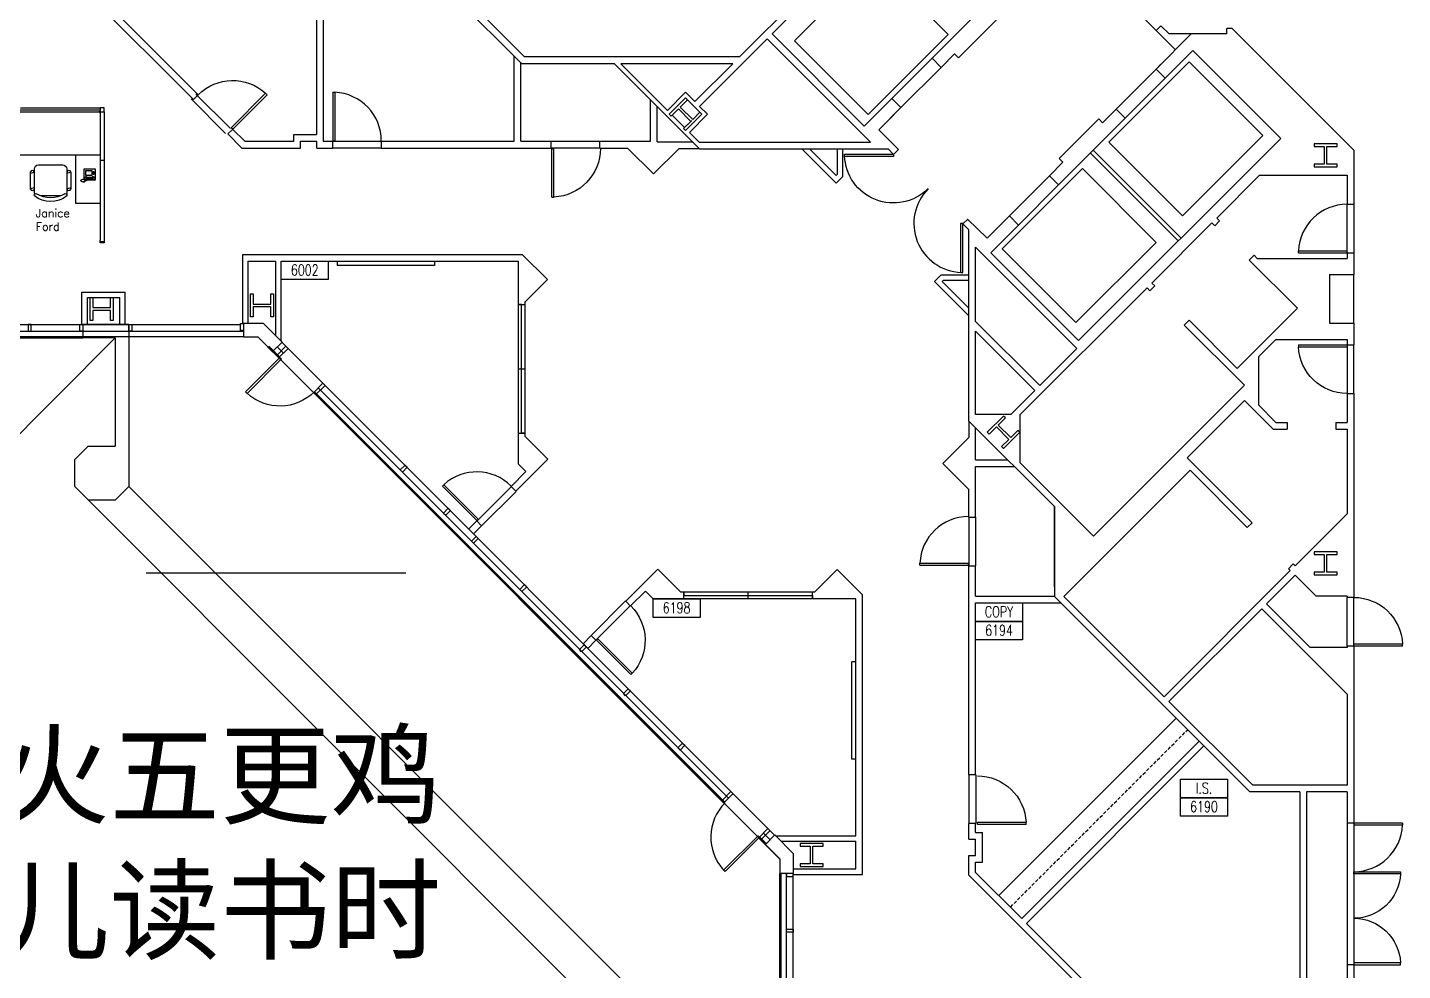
# Model space of a CAD drawing. Header units: millimetres. Extents: x 489553472 to 489553809, y 110504095 to 110504426.
# Drawn here: x 489553631.5 to 489553733.3, y 110504261.9 to 110504331.7 of the extents above; entities that cross this region are included whole.
import ezdxf
from ezdxf.enums import TextEntityAlignment as Align

# ---------------------------------------------------------------- set-up
doc = ezdxf.new("R2010")
doc.units = ezdxf.units.MM
doc.linetypes.add('HIDDEN', pattern=[0.375, 0.25, -0.125])
for name, color, linetype in [('C-L-NUBER', 30, 'Continuous'), ('CHAIRS', 4, 'Continuous'), ('E-B-CORE', 30, 'Continuous'), ('E-B-ELEV', 112, 'Continuous'), ('E-B-FURR', 6, 'Continuous'), ('E-B-GLAZ', 72, 'Continuous'), ('E-B-MULL', 8, 'Continuous'), ('E-B-SHEL', 2, 'Continuous'), ('E-C-HEAD', 5, 'Continuous'), ('E-F-CASE', 4, 'Continuous'), ('E-F-DOOR', 3, 'Continuous'), ('E-S-COLM', 8, 'Continuous'), ('EMPLOYEE', 1, 'Continuous'), ('FURNITURE', 3, 'Continuous'), ('IDOORE', 2, 'Continuous'), ('IWALLE', 3, 'Continuous'), ('PANELS_201', 6, 'Continuous'), ('PHONES', 4, 'Continuous'), ('RMNUM', 40, 'Continuous'), ('TXT', 7, 'Continuous')]:
    doc.layers.add(name, color=color, linetype=linetype)
doc.styles.add('ARCHITXT', font='simplex.shx')
doc.styles.add('ROMANS', font='romans', dxfattribs={"width": 0.75, "height": 8})
doc.styles.get("Standard").update_dxf_attribs({"font": 'arial.ttf'})

# ---------------------------------------------------------------- blocks, each defined once
blk = doc.blocks.new('DOOR')
for p, q in [((23.430248, -26.001126), (23.430248, -62.225809)), ((25.177282, -26.001126), (23.430248, -26.001126)), ((25.177282, -62.225809), (25.177282, -26.001126)), ((23.902282, -62.225809), (25.177282, -62.225809))]:
    blk.add_line(p, q)
blk.add_arc((25.177282, -26.001126), 36.224684, 135, 267.984193)
blk = doc.blocks.new('DR-36')
for p, q in [((0, 36), (0, 0)), ((0, 36), (1.5, 36)), ((1.5, 36), (1.5, 0)), ((0, 0), (1.5, 0))]:
    blk.add_line(p, q)
blk.add_arc((0, 0), 36, 0, 87.6141)
blk = doc.blocks.new('DR-69P')
for points in [[(1.5, 0), (0, 0), (0, 34.5), (1.5, 34.5)], [(67.5, 0), (69, 0), (69, 34.5), (67.5, 34.5)]]:
    blk.add_lwpolyline(points, close=True)
for centre, start, end in [((0, 0), 0, 87.5104), ((69, 0), 92.4896, 180)]:
    blk.add_arc(centre, 34.5, start, end)
blk = doc.blocks.new('RMNUM')
at = {"layer": 'RMNUM'}
blk.add_lwpolyline([(-16.33354, 6.674702), (18.388073, 6.674702), (18.388073, -6.982766), (-16.33354, -6.982766), (-16.33354, 6.674702)], dxfattribs=at)
at = {"layer": 'RMNUM', "style": 'ROMANS', "width": 0.75}
blk.add_attdef('NUMBER', text='', height=8, dxfattribs=at).set_placement((1.027267, 0.114097), align=Align.MIDDLE_CENTER)
blk = doc.blocks.new('CHAIR7')
for p, q in [((20, 12), (3, 12)), ((5.1, 15), (17.9, 15)), ((0, 9), (0, -9)), ((23, -7.4), (23, 7.4)), ((3, -12), (20, -12)), ((5.1, -15), (17.9, -15))]:
    blk.add_line(p, q)
for centre, radius, start, end in [((3, 9), 3, 90, 180), ((5.6, 13.5), 1.56, 73.7398, 286.2602), ((17.4, 13.5), 1.56, 253.7398, 106.2602), ((20, 9), 3, 62.4156, 90), ((22.3, 11.1), 1.1, 53.3099, 212.0274), ((4.8, 0), 19.6, 327.5758, 32.4242), ((7, 0), 20, 323.1301, 36.8699), ((3, -9), 3, 180, 270), ((5.6, -13.5), 1.56, 73.7398, 286.2602), ((17.4, -13.5), 1.56, 253.7398, 106.2602), ((20, -9), 3, 270, 297.5844), ((22.3, -11.1), 1.1, 147.9726, 306.6901)]:
    blk.add_arc(centre, radius, start, end)
blk = doc.blocks.new('DESK2')
for p, q in [((33, 0), (-33, 0)), ((-33, 0), (-33, -68)), ((33, -32), (33, 0)), ((-33, -32), (33, -32)), ((-15, -68), (-15, -32)), ((-33, -68), (-15, -68))]:
    blk.add_line(p, q)
blk = doc.blocks.new('RECTANG')
for p, q in [((1, 1), (0, 1)), ((0, 1), (0, 0)), ((0, 0), (1, 0)), ((1, 0), (1, 1))]:
    blk.add_line(p, q)
blk = doc.blocks.new('FNPHONE')
for p, q in [((-9.1, 0.2), (-9.7, 0)), ((-8.9, 0.6), (-9.5, 0.4)), ((-8.7, 1), (-9.3, 0.8)), ((-8.5, 1.4), (-9.1, 1.2)), ((-8.3, 1.8), (-8.9, 1.6)), ((-7.1, 0.6), (-7.5, -0.6)), ((-7.3, 6.5), (-7.3, 1.5)), ((-6.3, 6.5), (-6.3, 1.5)), ((-3.9, 4.8), (-3.9, 4.8)), ((-3.9, 3.9), (-3.9, 3.9)), ((-3.9, 3), (-3.9, 3)), ((-3.9, 2), (-3.9, 2)), ((-2.9, 4.8), (-2.9, 4.8)), ((-2.9, 3.9), (-2.9, 3.9)), ((-2.9, 3), (-2.9, 3)), ((-2.9, 2), (-2.9, 2)), ((-2, 4.8), (-2, 4.8)), ((-2, 3.9), (-2, 3.9)), ((-2, 3), (-2, 3)), ((-2, 2), (-2, 2)), ((-9.3, -0.2), (-9.9, -0.4)), ((-9.3, -0.6), (-9.9, -0.8)), ((-9.3, -1), (-9.9, -1.2)), ((-9.3, -1.4), (-9.9, -1.6)), ((-9.1, -1.8), (-9.7, -2)), ((-8.9, -2.2), (-9.5, -2.4)), ((-8.4, -2.5), (-9, -2.7)), ((-7.9, -2), (-8.5, -2.2)), ((-7.7, -1.6), (-8.3, -1.8)), ((-7.5, -1.2), (-8.1, -1.4)), ((-7.3, -0.8), (-7.9, -1))]:
    blk.add_line(p, q)
for centre, start, end in [((-6.8, 6.5), 298.4915, 241.5085), ((-6.8, 1.5), 118.4915, 61.5085)]:
    blk.add_arc(centre, 1.05, start, end)
for p, xscale, yscale, zscale in [((-8.2, 0), 8.20528234483245, 8.104073169521023, 8.20528234483245), ((-4.8, 1.3), 3.75, 4.375, 3.75), ((-4, 6.7), 2.03125, 0.46875, 2.03125)]:
    blk.add_blockref('RECTANG', p, dxfattribs=dict(xscale=xscale, yscale=yscale, zscale=zscale))

msp = doc.modelspace()

# ---------------------------------------------------------------- linework, layer by layer
at = {"layer": 'C-L-NUBER'}
for p, q in [((489553587.8485221, 110504258.5123077), (489553637.9561564, 110504308.7370992)), ((489553640.2387008, 110504291.3467521), (489553659.4703776, 110504291.3467521))]:
    msp.add_line(p, q, dxfattribs=at)
at = {"layer": 'E-B-CORE'}
for p, q in [((489553668.0600669, 110504329.0370992), (489553652.8561563, 110504344.2410097)), ((489553668.2671736, 110504329.5370992), (489553653.3561563, 110504344.4481165)), ((489553686.5847367, 110504331.24193), (489553696.5335937, 110504341.1907871)), ((489553684.1727991, 110504329.5370992), (489553693.0666749, 110504338.4309751)), ((489553698.426049, 110504329.4360814), (489553703.3571742, 110504334.3672066)), ((489553700.3794315, 110504329.4802756), (489553703.31298, 110504332.4138241)), ((489553715.0235799, 110504331.4913934), (489553715.3771333, 110504331.8449468)), ((489553715.9852958, 110504331.2370992), (489553715.3771333, 110504331.8449468)), ((489553681.2245594, 110504325.8817528), (489553686.2311833, 110504330.8883766)), ((489553686.2311833, 110504330.8883766), (489553693.8824607, 110504323.2370992)), ((489553686.5847367, 110504331.24193), (489553693.4083171, 110504324.4183496)), ((489553715.0233436, 110504328.6407342), (489553717.6197085, 110504331.2370992)), ((489553716.4489487, 110504330.0663395), (489553715.0235799, 110504331.4913934)), ((489553720.2499852, 110504331.2370992), (489553715.9852958, 110504331.2370992)), ((489553720.2499852, 110504331.2370992), (489553720.2499852, 110504331.6370992)), ((489553720.6499852, 110504331.6370992), (489553720.2499852, 110504331.6370992)), ((489553729.6561564, 110504322.630928), (489553720.6499852, 110504331.6370992)), ((489553699.0978004, 110504328.76433), (489553700.0965887, 110504329.7631183)), ((489553700.0965887, 110504329.7631183), (489553700.3794315, 110504329.4802756)), ((489553715.6950949, 110504327.9689828), (489553717.7436092, 110504330.017497)), ((489553724.2489916, 110504323.5121146), (489553717.7436092, 110504330.017497)), ((489553674.9260294, 110504329.0370992), (489553668.0600669, 110504329.0370992)), ((489553684.1727991, 110504329.5370992), (489553668.2671736, 110504329.5370992)), ((489553674.9260294, 110504329.0370992), (489553681.2178559, 110504322.7370992)), ((489553683.6727991, 110504329.0370992), (489553675.3872887, 110504329.0370992)), ((489553675.3872887, 110504329.0370992), (489553678.8379109, 110504325.5819943)), ((489553680.870547, 110504326.2348471), (489553683.6727991, 110504329.0370992)), ((489553698.426049, 110504329.4360814), (489553699.0978004, 110504328.76433)), ((489553715.0233436, 110504328.6407342), (489553715.376897, 110504328.9942876)), ((489553715.6950949, 110504327.9689828), (489553715.0233436, 110504328.6407342)), ((489553680.1802319, 110504326.9260591), (489553678.8379109, 110504325.5819943)), ((489553680.180186, 110504326.926105), (489553680.8714642, 110504326.2339288)), ((489553680.180186, 110504326.5015653), (489553681.3821757, 110504325.299392)), ((489553680.2508967, 110504326.572276), (489553680.2508967, 110504326.572276)), ((489553681.2245594, 110504325.8817528), (489553681.8064396, 110504325.2991166)), ((489553693.4083171, 110504324.4183496), (489553695.4562005, 110504326.4662329)), ((489553693.4083171, 110504324.4183496), (489553695.4562005, 110504326.4662329)), ((489553694.4839287, 110504324.1504582), (489553696.1279519, 110504325.7944815)), ((489553695.1291636, 110504324.7956932), (489553696.1279519, 110504325.7944815)), ((489553695.4562005, 110504326.4662329), (489553696.1279519, 110504325.7944815)), ((489553695.4562005, 110504326.4662329), (489553696.1279519, 110504325.7944815)), ((489553711.0547068, 110504324.6720974), (489553712.053495, 110504325.6708857)), ((489553712.7252465, 110504324.9991343), (489553712.053495, 110504325.6708857)), ((489553679.1904943, 110504325.2290309), (489553679.8809081, 110504324.5381015)), ((489553681.8063937, 110504325.2991626), (489553680.4618709, 110504323.956384)), ((489553707.7941213, 110504320.0680091), (489553712.7252465, 110504324.9991343)), ((489553707.8383155, 110504322.0213916), (489553710.771864, 110504324.9549401)), ((489553711.0547068, 110504324.6720974), (489553710.771864, 110504324.9549401)), ((489553679.8809081, 110504324.5381015), (489553680.109327, 110504324.3093859)), ((489553680.4618709, 110504323.956384), (489553681.1802225, 110504323.2370992)), ((489553694.4839287, 110504324.1504582), (489553695.9399334, 110504322.6830759)), ((489553681.1802225, 110504323.2370992), (489553693.8824607, 110504323.2370992)), ((489553681.2178559, 110504322.7370992), (489553695.184111, 110504322.7370992)), ((489553691.3381137, 110504320.1915148), (489553688.7925293, 110504322.7370992)), ((489553691.3381137, 110504320.1915148), (489553688.7925293, 110504322.7370992)), ((489553691.3381137, 110504320.7572002), (489553689.3582147, 110504322.7370992)), ((489553691.4330885, 110504320.852175), (489553691.4330885, 110504322.7370992)), ((489553691.8330885, 110504320.6864895), (489553691.8330885, 110504322.7370992)), ((489553695.184111, 110504322.7370992), (489553695.58638, 110504322.3295225)), ((489553695.58638, 110504322.3295225), (489553695.9399334, 110504322.6830759)), ((489553709.2817718, 110504308.5448948), (489553724.2489916, 110504323.5121146)), ((489553729.6561564, 110504322.630928), (489553729.6561564, 110504318.6318214)), ((489553707.1223699, 110504320.7397605), (489553708.1211582, 110504321.7385488)), ((489553708.1211582, 110504321.7385488), (489553707.8383155, 110504322.0213916)), ((489553691.4330885, 110504320.852175), (489553691.3381137, 110504320.7572002)), ((489553691.8330885, 110504320.6864895), (489553691.3381137, 110504320.1915148)), ((489553707.7941213, 110504320.0680091), (489553707.1223699, 110504320.7397605)), ((489553719.5053988, 110504317.6132969), (489553722.6695077, 110504320.7774058)), ((489553722.6695077, 110504320.7774058), (489553729.1561564, 110504320.7774058)), ((489553729.1561564, 110504320.7774058), (489553729.1561564, 110504318.6318214)), ((489553729.1561564, 110504318.6318214), (489553729.6561564, 110504318.6318214)), ((489553700.7163589, 110504317.1772784), (489553701.0699123, 110504317.5308318)), ((489553702.5084981, 110504316.1258888), (489553701.0628318, 110504317.540071)), ((489553702.5084981, 110504316.1258888), (489553704.1525214, 110504317.769912)), ((489553703.1537331, 110504316.7711237), (489553704.1525214, 110504317.769912)), ((489553704.8242728, 110504317.0981606), (489553704.1525214, 110504317.769912)), ((489553704.8242728, 110504317.0981606), (489553704.1525214, 110504317.769912)), ((489553719.7175308, 110504317.4011648), (489553719.5053988, 110504317.6132969)), ((489553701.1561564, 110504316.7493295), (489553700.7131919, 110504317.182647)), ((489553701.1561564, 110504310.9391575), (489553701.1561564, 110504316.7493295)), ((489553702.7763895, 110504315.0502772), (489553704.8242728, 110504317.0981606)), ((489553702.7763895, 110504315.0502772), (489553704.8242728, 110504317.0981606)), ((489553714.6970727, 110504312.8049708), (489553719.1518454, 110504317.2597435)), ((489553719.3639774, 110504317.0476114), (489553719.1518454, 110504317.2597435)), ((489553719.3639774, 110504317.0476114), (489553719.7175308, 110504317.4011648)), ((489553701.6561564, 110504309.9479709), (489553701.6561564, 110504315.4628388)), ((489553709.1532876, 110504307.9662729), (489553701.6561564, 110504315.4628388)), ((489553709.2817718, 110504308.5448948), (489553702.7763895, 110504315.0502772)), ((489553721.9095619, 110504314.502027), (489553722.2631153, 110504314.8555804)), ((489553725.478548, 110504310.9330407), (489553721.9095619, 110504314.502027)), ((489553722.4868743, 110504314.6318214), (489553722.2631153, 110504314.8555804)), ((489553722.4868743, 110504314.6318214), (489553729.1561564, 110504314.6318214)), ((489553729.1561564, 110504315.0318214), (489553729.6561564, 110504315.0318214)), ((489553729.1561564, 110504315.0318214), (489553729.1561564, 110504314.6318214)), ((489553729.6561564, 110504315.0318214), (489553729.6561564, 110504313.4318214)), ((489553727.8561563, 110504313.4318214), (489553727.8561563, 110504309.8318214)), ((489553727.8561563, 110504313.4318214), (489553729.6561564, 110504313.4318214)), ((489553699.1055467, 110504313.4140313), (489553698.610572, 110504312.9190565)), ((489553701.1561564, 110504310.3734721), (489553698.610572, 110504312.9190565)), ((489553701.1561564, 110504310.3734721), (489553698.610572, 110504312.9190565)), ((489553699.1055467, 110504313.4140313), (489553701.1561564, 110504313.4140313)), ((489553699.2712322, 110504313.0140313), (489553699.1762574, 110504312.9190565)), ((489553701.1561564, 110504310.9391575), (489553699.1762574, 110504312.9190565)), ((489553699.2712322, 110504313.0140313), (489553701.1561564, 110504313.0140313)), ((489553701.1561564, 110504302.5870992), (489553701.1561564, 110504312.5093962)), ((489553704.9632632, 110504303.0711612), (489553714.3435193, 110504312.4514174)), ((489553714.5556513, 110504312.2392853), (489553714.3435193, 110504312.4514174)), ((489553714.5556513, 110504312.2392853), (489553714.9092047, 110504312.5928387)), ((489553714.9092047, 110504312.5928387), (489553714.6970727, 110504312.8049708)), ((489553701.1561564, 110504309.6823782), (489553701.1561564, 110504310.3734721)), ((489553725.478548, 110504310.9330407), (489553721.0237753, 110504306.478268)), ((489553706.395571, 110504305.2085563), (489553701.6561564, 110504309.9479709)), ((489553717.1012357, 110504309.6937009), (489553717.454789, 110504310.0472543)), ((489553721.5560085, 110504305.2389282), (489553717.1012357, 110504309.6937009)), ((489553721.0237753, 110504306.478268), (489553717.454789, 110504310.0472543)), ((489553727.8561563, 110504309.8318214), (489553729.6561564, 110504309.8318214)), ((489553729.6561564, 110504309.8318214), (489553729.6561564, 110504308.2318214)), ((489553701.1561564, 110504302.5870992), (489553701.1561564, 110504308.9752714)), ((489553706.0420177, 110504304.8550029), (489553701.6561564, 110504309.2408642)), ((489553701.6561564, 110504303.0711612), (489553701.6561564, 110504309.2408642)), ((489553723.8844356, 110504308.6318214), (489553722.6116434, 110504307.3590292)), ((489553723.8844356, 110504308.6318214), (489553729.1561564, 110504308.6318214)), ((489553729.1561564, 110504308.6318214), (489553729.1561564, 110504308.2318214)), ((489553706.395571, 110504305.2085563), (489553709.1532876, 110504307.9662729)), ((489553722.6116434, 110504303.7590292), (489553722.6116434, 110504307.3590292)), ((489553729.1561564, 110504308.2318214), (489553729.6561564, 110504308.2318214)), ((489553704.258176, 110504303.0711612), (489553706.0420177, 110504304.8550029)), ((489553710.3837213, 110504294.0666411), (489553721.5560085, 110504305.2389282)), ((489553729.1561564, 110504304.6318214), (489553729.6561564, 110504304.6318214)), ((489553729.1561564, 110504304.6318214), (489553729.1561564, 110504302.486237)), ((489553729.6561564, 110504304.6318214), (489553729.6561564, 110504289.5370992)), ((489553717.3133678, 110504299.8649167), (489553721.5560085, 110504304.1075573)), ((489553723.6773288, 110504301.986237), (489553721.5560085, 110504304.1075573)), ((489553723.8844356, 110504302.486237), (489553722.6116434, 110504303.7590292)), ((489553707.4845835, 110504296.2586721), (489553701.1561564, 110504302.5870992)), ((489553704.258176, 110504303.0711612), (489553701.6561564, 110504303.0711612)), ((489553704.9632632, 110504299.4870992), (489553704.9632632, 110504303.0711612)), ((489553723.8844356, 110504302.486237), (489553724.720296, 110504302.486237)), ((489553724.720296, 110504302.486237), (489553724.720296, 110504301.986237)), ((489553728.320296, 110504302.486237), (489553728.320296, 110504301.986237)), ((489553728.320296, 110504302.486237), (489553729.1561564, 110504302.486237)), ((489553723.6773288, 110504301.986237), (489553724.720296, 110504301.986237)), ((489553728.320296, 110504301.986237), (489553729.1561564, 110504301.986237)), ((489553729.1561564, 110504301.986237), (489553729.1561564, 110504295.727092)), ((489553710.3837213, 110504294.0666411), (489553704.9632632, 110504299.4870992)), ((489553722.1216938, 110504295.0565905), (489553717.3133678, 110504299.8649167)), ((489553708.1916903, 110504289.6118683), (489553717.5254998, 110504298.9456778)), ((489553721.7681405, 110504294.7030372), (489553717.5254998, 110504298.9456778)), ((489553707.4845835, 110504290.3189751), (489553707.4845835, 110504296.2586721)), ((489553707.4845835, 110504296.2586721), (489553707.4845835, 110504289.6118683)), ((489553725.3036743, 110504291.87461), (489553729.1561564, 110504295.727092)), ((489553721.7681405, 110504294.7030372), (489553722.1216938, 110504295.0565905)), ((489553715.6163115, 110504282.1872471), (489553724.950121, 110504291.5210566)), ((489553723.193393, 110504289.0572219), (489553725.3147134, 110504291.1785422)), ((489553724.8086997, 110504291.662478), (489553725.1622531, 110504292.0160314)), ((489553724.950121, 110504291.5210566), (489553724.8086997, 110504291.662478)), ((489553725.3036743, 110504291.87461), (489553725.1622531, 110504292.0160314)), ((489553725.3147134, 110504291.1785422), (489553726.8561563, 110504289.6370992)), ((489553721.9593527, 110504275.1370992), (489553707.4845835, 110504289.6118683)), ((489553715.6163115, 110504282.1872471), (489553708.1916903, 110504289.6118683)), ((489553723.193393, 110504289.0572219), (489553726.4135157, 110504285.8370992)), ((489553729.1561564, 110504289.6370992), (489553726.8561563, 110504289.6370992)), ((489553729.1561564, 110504289.6370992), (489553729.1561564, 110504289.5370992)), ((489553729.6561564, 110504289.5370992), (489553729.1561564, 110504289.5370992)), ((489553715.9698648, 110504281.8336937), (489553722.8398396, 110504288.7036685)), ((489553722.8398396, 110504288.7036685), (489553729.1561564, 110504282.3873517)), ((489553729.1561564, 110504285.9370992), (489553729.1561564, 110504285.8370992)), ((489553729.6561564, 110504285.9370992), (489553729.1561564, 110504285.9370992)), ((489553729.6561564, 110504285.9370992), (489553729.6561564, 110504272.8370992)), ((489553729.1561564, 110504285.8370992), (489553726.4135157, 110504285.8370992)), ((489553729.1561564, 110504282.3873517), (489553729.1561564, 110504275.6370992)), ((489553722.1664594, 110504275.6370992), (489553715.9698648, 110504281.8336937)), ((489553725.6561564, 110504275.1370992), (489553721.9593527, 110504275.1370992)), ((489553729.1561564, 110504275.6370992), (489553722.1664594, 110504275.6370992)), ((489553725.6561564, 110504275.1370992), (489553725.6561564, 110504259.5370992)), ((489553726.1561564, 110504275.1370992), (489553726.1561564, 110504260.0370992)), ((489553729.1561564, 110504275.1370992), (489553726.1561564, 110504275.1370992)), ((489553729.1561564, 110504275.1370992), (489553729.1561564, 110504272.8370992)), ((489553729.6561564, 110504272.8370992), (489553729.1561564, 110504272.8370992)), ((489553729.1561564, 110504262.3370992), (489553729.1561564, 110504260.0370992)), ((489553729.6561564, 110504262.3370992), (489553729.1561564, 110504262.3370992)), ((489553729.6561564, 110504262.3370992), (489553729.6561564, 110504259.5370992))]:
    msp.add_line(p, q, dxfattribs=at)
at = {"layer": 'E-B-ELEV'}
for p, q in [((489553710.3657499, 110504322.6396377), (489553716.8711323, 110504316.1342553)), ((489553710.1536179, 110504322.4275057), (489553716.6590003, 110504315.9221233))]:
    msp.add_line(p, q, dxfattribs=at)
for points in [[(489553688.2345105, 110504330.723527), (489553694.1742074, 110504336.6632239), (489553699.6308568, 110504331.2065747), (489553693.6911598, 110504325.2668777)], [(489553716.9777188, 110504317.7726226), (489553711.5210695, 110504323.2292719), (489553717.4607665, 110504329.1689688), (489553722.9174157, 110504323.7123196)], [(489553709.0815669, 110504309.8764707), (489553715.0212638, 110504315.8161676), (489553709.5646146, 110504321.2728169), (489553703.6249176, 110504315.3331199)]]:
    msp.add_lwpolyline(points, close=True, dxfattribs=at)
at = {"layer": 'E-B-FURR'}
for p, q in [((489553652.8561563, 110504344.2410097), (489553652.8561563, 110504323.7981165)), ((489553653.3561563, 110504344.2410097), (489553653.3561563, 110504323.2981165)), ((489553633.0951391, 110504337.0388357), (489553643.7490172, 110504326.3849575)), ((489553633.5951391, 110504337.2459425), (489553644.103693, 110504326.7373886)), ((489553667.4867013, 110504323.2981165), (489553667.4867013, 110504329.6097505)), ((489553667.9867013, 110504323.2981165), (489553667.9867013, 110504329.1572955)), ((489553644.116039, 110504326.7496564), (489553643.7490172, 110504326.3849575)), ((489553677.5867013, 110504323.2981165), (489553677.5867013, 110504326.3729709)), ((489553678.0867013, 110504323.2447779), (489553678.0867013, 110504325.8723214)), ((489553646.6535298, 110504324.196004), (489553646.2946145, 110504323.8393603)), ((489553646.2946145, 110504323.8393603), (489553647.3358583, 110504322.7981165)), ((489553646.6492903, 110504324.1917913), (489553647.5429651, 110504323.2981165)), ((489553651.1806768, 110504323.7981165), (489553652.8561563, 110504323.7981165)), ((489553651.1806768, 110504323.2981165), (489553651.1806768, 110504323.7981165)), ((489553647.3369142, 110504322.7981165), (489553651.6806768, 110504322.7981165)), ((489553647.5440209, 110504323.2981165), (489553651.1806768, 110504323.2981165)), ((489553651.6806768, 110504322.7862545), (489553651.6806768, 110504323.2981165)), ((489553651.6806768, 110504323.2981165), (489553652.8806767, 110504323.2981165)), ((489553652.8806767, 110504322.7862545), (489553652.8806767, 110504323.2981165)), ((489553652.8806767, 110504322.7981165), (489553654.044544, 110504322.7981165)), ((489553653.3561563, 110504323.2981165), (489553654.044544, 110504323.2981165)), ((489553654.044544, 110504323.3189281), (489553654.044544, 110504322.7981165)), ((489553657.6539699, 110504323.3189281), (489553657.6539699, 110504322.7981165)), ((489553657.6539699, 110504323.2981165), (489553667.4867013, 110504323.2981165)), ((489553657.6539699, 110504322.7981165), (489553670.2329084, 110504322.7981165)), ((489553667.9867013, 110504323.2981165), (489553670.2329084, 110504323.2981165)), ((489553670.2329084, 110504322.7682169), (489553670.2329084, 110504323.2981165)), ((489553673.8329084, 110504322.7682169), (489553673.8329084, 110504323.2981165)), ((489553673.8329084, 110504323.2981165), (489553677.5867013, 110504323.2981165)), ((489553673.8329084, 110504322.7981165), (489553675.8844399, 110504322.7981165)), ((489553675.8844399, 110504322.7981165), (489553677.8065393, 110504320.8760172)), ((489553677.8063452, 110504320.875823), (489553679.6752993, 110504322.7447772)), ((489553678.0867013, 110504323.2447779), (489553680.7108358, 110504323.2447779)), ((489553681.2101879, 110504322.7447772), (489553679.6752993, 110504322.7447772)), ((489553647.395027, 110504309.8002988), (489553647.395027, 110504314.9222542)), ((489553647.395027, 110504314.9222542), (489553668.0871808, 110504314.9222542)), ((489553668.0871808, 110504314.9222542), (489553669.9543349, 110504313.0551002)), ((489553647.7950271, 110504309.8002988), (489553647.7950271, 110504314.4222542)), ((489553647.7950271, 110504314.4222542), (489553649.8529324, 110504314.4222542)), ((489553649.8529324, 110504308.8942882), (489553649.8529324, 110504314.4222542)), ((489553650.2529324, 110504308.4945578), (489553650.2529324, 110504314.4222542)), ((489553650.2529324, 110504314.4222542), (489553667.7808068, 110504314.4222542)), ((489553654.398244, 110504314.3949971), (489553654.398244, 110504314.0949971)), ((489553661.598244, 110504314.0949971), (489553654.398244, 110504314.0949971)), ((489553661.598244, 110504314.3949971), (489553661.598244, 110504314.0949971)), ((489553667.7808068, 110504314.4222542), (489553667.7808068, 110504299.4222542)), ((489553668.2808068, 110504311.3815721), (489553669.9543349, 110504313.0551002)), ((489553635.4950271, 110504309.7370992), (489553635.4950271, 110504312.1370992)), ((489553635.4950271, 110504312.1370992), (489553638.6950271, 110504312.1370992)), ((489553635.895027, 110504309.7370992), (489553635.895027, 110504311.7370992)), ((489553635.895027, 110504311.7370992), (489553638.2950271, 110504311.7370992)), ((489553638.2950271, 110504309.7370992), (489553638.2950271, 110504311.7370992)), ((489553638.6950271, 110504309.7370992), (489553638.6950271, 110504312.1370992)), ((489553668.2808068, 110504311.3815721), (489553668.2808068, 110504301.4738983)), ((489553602.3561563, 110504309.7370992), (489553647.2293576, 110504309.7370992)), ((489553650.2943745, 110504308.4234052), (489553686.7734189, 110504271.9443608)), ((489553701.1561564, 110504302.5870992), (489553701.1561564, 110504301.3749633)), ((489553668.2808068, 110504301.4738983), (489553669.9772361, 110504299.7714093)), ((489553699.2316806, 110504299.4504876), (489553701.1561564, 110504301.3749633)), ((489553701.6561564, 110504299.7286615), (489553701.6561564, 110504302.0870992)), ((489553669.9772361, 110504299.7714093), (489553667.6140397, 110504297.3962903)), ((489553667.7808068, 110504299.4222542), (489553668.354092, 110504298.848969)), ((489553701.1561564, 110504297.5260118), (489553699.2316806, 110504299.4504876)), ((489553701.6561564, 110504299.7286615), (489553704.0145941, 110504299.7286615)), ((489553701.6561564, 110504295.4748685), (489553701.6561564, 110504299.2286615)), ((489553701.6561564, 110504299.2286615), (489553704.5145941, 110504299.2286615)), ((489553668.354092, 110504298.848969), (489553667.2576271, 110504297.7469723)), ((489553667.2454816, 110504297.7589225), (489553667.6140397, 110504297.3962903)), ((489553701.1561564, 110504295.4748685), (489553701.1561564, 110504297.5260118)), ((489553664.7062143, 110504295.1811119), (489553664.1229124, 110504294.5948673)), ((489553664.7206107, 110504295.1927918), (489553665.0748287, 110504294.844269)), ((489553701.1262568, 110504295.4748685), (489553701.6561564, 110504295.4748685)), ((489553665.0748287, 110504294.844269), (489553664.4756811, 110504294.2420985)), ((489553678.1272669, 110504291.6213786), (489553675.7521479, 110504289.2581821)), ((489553679.8297559, 110504289.9249492), (489553678.1272669, 110504291.6213786)), ((489553679.6421691, 110504290.1118683), (489553678.1272669, 110504291.6213786)), ((489553689.7374297, 110504289.9249492), (489553691.4109578, 110504291.5984773)), ((489553693.2781118, 110504289.7313232), (489553691.4109578, 110504291.5984773)), ((489553701.1262568, 110504291.8748685), (489553701.6561564, 110504291.8748685)), ((489553701.1561564, 110504276.3978022), (489553701.1561564, 110504291.8748685)), ((489553701.6561564, 110504289.6286615), (489553701.6561564, 110504291.8748685)), ((489553676.1147799, 110504288.8896241), (489553675.7521479, 110504289.2581821)), ((489553677.2048266, 110504289.9982344), (489553676.1028299, 110504288.9017695)), ((489553677.7781118, 110504289.4249492), (489553677.2048266, 110504289.9982344)), ((489553692.7781118, 110504289.4249492), (489553677.7781118, 110504289.4249492)), ((489553689.7374297, 110504289.9249492), (489553679.8297559, 110504289.9249492)), ((489553692.7781118, 110504271.8970748), (489553692.7781118, 110504289.4249492)), ((489553693.2781118, 110504269.0391695), (489553693.2781118, 110504289.7313232)), ((489553701.6561564, 110504289.6286615), (489553707.5153354, 110504289.6286615)), ((489553701.6561564, 110504276.3978022), (489553701.6561564, 110504289.1286615)), ((489553701.6561564, 110504289.1286615), (489553707.9677904, 110504289.1286615)), ((489553673.1842416, 110504286.710408), (489553672.5885019, 110504286.1116627)), ((489553672.9454466, 110504285.7685023), (489553672.5969238, 110504286.1227204)), ((489553673.5404181, 110504286.3610644), (489553672.9412706, 110504285.758894)), ((489553673.1842416, 110504286.710408), (489553673.5404181, 110504286.3610644)), ((489553692.4781117, 110504277.5707764), (489553692.4781117, 110504284.7707764)), ((489553692.7781118, 110504284.7707764), (489553692.4781117, 110504284.7707764)), ((489553705.0728706, 110504265.768211), (489553718.2005558, 110504278.8958961)), ((489553705.426424, 110504265.4146576), (489553718.5541092, 110504278.5423427)), ((489553692.7781118, 110504277.5707764), (489553692.4781117, 110504277.5707764)), ((489553701.6769679, 110504276.3978022), (489553701.1561564, 110504276.3978022)), ((489553701.1561564, 110504271.633935), (489553701.1561564, 110504272.7978022)), ((489553701.6769679, 110504272.7978022), (489553701.1561564, 110504272.7978022)), ((489553701.6561564, 110504272.133935), (489553701.6561564, 110504272.7978022)), ((489553686.8504153, 110504271.8970748), (489553692.7781118, 110504271.8970748)), ((489553701.6561564, 110504272.133935), (489553702.1561564, 110504272.133935)), ((489553702.1561564, 110504269.933935), (489553702.1561564, 110504272.133935)), ((489553687.2501458, 110504271.4970748), (489553692.7781118, 110504271.4970748)), ((489553692.7781118, 110504269.4391695), (489553692.7781118, 110504271.4970748)), ((489553701.1442943, 110504271.633935), (489553701.6561564, 110504271.633935)), ((489553701.6561564, 110504270.433935), (489553701.6561564, 110504271.633935)), ((489553701.1442943, 110504270.433935), (489553701.6561564, 110504270.433935)), ((489553701.1561564, 110504268.9788743), (489553701.1561564, 110504270.433935)), ((489553701.6561564, 110504269.1859811), (489553701.6561564, 110504269.933935)), ((489553701.6561564, 110504269.933935), (489553702.1561564, 110504269.933935)), ((489553688.1561564, 110504269.4391695), (489553692.7781118, 110504269.4391695)), ((489553688.1561564, 110504269.0391695), (489553693.2781118, 110504269.0391695)), ((489553688.1561564, 110504223.9370992), (489553688.1561564, 110504268.8735)), ((489553715.3968756, 110504254.7370992), (489553701.1561564, 110504268.9778184)), ((489553705.0728706, 110504265.768211), (489553701.6561564, 110504269.1849252)), ((489553715.6039824, 110504255.2370992), (489553705.426424, 110504265.4146576))]:
    msp.add_line(p, q, dxfattribs=at)
at = {"layer": 'E-B-GLAZ'}
for p, q in [((489553602.3561563, 110504309.2370992), (489553647.4565105, 110504309.2370992)), ((489553602.3561563, 110504308.8370992), (489553647.4565105, 110504308.8370992)), ((489553602.3561563, 110504308.7370992), (489553635.5561564, 110504308.7370992)), ((489553650.0586523, 110504307.2706423), (489553649.238642, 110504308.0906526)), ((489553650.1293673, 110504307.3413486), (489553649.338642, 110504308.1320739)), ((489553650.5938405, 110504308.1239391), (489553649.889104, 110504307.4180709)), ((489553650.4122277, 110504307.6241737), (489553649.9521816, 110504308.0842198)), ((489553650.752938, 110504307.9648417), (489553650.0475918, 110504307.2595832)), ((489553667.7808068, 110504306.4624774), (489553668.2808068, 110504306.4624774)), ((489553653.3313413, 110504305.3864383), (489553652.6320038, 110504304.6859778)), ((489553683.0193592, 110504274.3099354), (489553652.6376558, 110504304.6916388)), ((489553683.0901606, 110504274.3805553), (489553652.7083097, 110504304.7624062)), ((489553653.4904341, 110504305.2273455), (489553652.7904916, 110504304.5274901)), ((489553683.3733665, 110504274.6630349), (489553652.9909255, 110504305.0454758)), ((489553684.8183349, 110504289.4249492), (489553684.8183349, 110504289.9249492)), ((489553683.5430267, 110504275.174753), (489553682.8310882, 110504274.4616713)), ((489553683.7021304, 110504275.0156493), (489553682.9895759, 110504274.3031835)), ((489553686.2805275, 110504272.4372522), (489553685.573988, 110504271.7295781)), ((489553687.1561564, 110504270.1731382), (489553685.5884082, 110504271.7408863)), ((489553686.1584831, 110504271.3122328), (489553685.6592097, 110504271.8115062)), ((489553686.4396265, 110504272.2781532), (489553685.7324756, 110504271.5710904)), ((489553686.4400774, 110504271.596324), (489553685.9424155, 110504272.0939858)), ((489553687.1561564, 110504223.9370992), (489553687.1561564, 110504269.1006529)), ((489553687.2561564, 110504223.9370992), (489553687.2561564, 110504269.1006529)), ((489553687.6561564, 110504223.9370992), (489553687.6561564, 110504269.1006529))]:
    msp.add_line(p, q, dxfattribs=at)
for points in [[(489553667.7880905, 110504301.7043624), (489553668.2880905, 110504301.7043624), (489553668.0242258, 110504301.7043624), (489553668.0242258, 110504311.2205923), (489553667.7880905, 110504311.2205923), (489553668.2880905, 110504311.2205923)], [(489553680.06022, 110504289.4322329), (489553680.06022, 110504289.9322329), (489553680.06022, 110504289.6683682), (489553689.5764499, 110504289.6683682), (489553689.5764499, 110504289.4322329), (489553689.5764499, 110504289.9322329)]]:
    msp.add_lwpolyline(points, dxfattribs=at)
at = {"layer": 'E-B-MULL'}
for points in [[(489553631.7311563, 110504309.2370992), (489553631.7311563, 110504309.7370992), (489553631.5061564, 110504309.7370992), (489553631.5061564, 110504309.2370992)], [(489553635.3311564, 110504309.2370992), (489553635.3311564, 110504309.7370992), (489553635.5561564, 110504309.7370992), (489553635.5561564, 110504309.2370992)], [(489553638.9538747, 110504309.2370992), (489553638.9538747, 110504309.7370992), (489553639.1788747, 110504309.7370992), (489553639.1788747, 110504309.2370992)], [(489553647.2293576, 110504309.3002988), (489553647.2293576, 110504309.8002988), (489553647.4543576, 110504309.8002988), (489553647.4543576, 110504309.3002988)], [(489553659.221139, 110504298.8152623), (489553659.5746924, 110504299.1688157), (489553659.4155934, 110504299.3279147), (489553659.06204, 110504298.9743613)], [(489553662.4229665, 110504295.6186295), (489553662.7765199, 110504295.9721829), (489553662.6174209, 110504296.1312819), (489553662.2638675, 110504295.7777285)], [(489553664.4817213, 110504293.5432359), (489553664.8352747, 110504293.8967893), (489553664.6761756, 110504294.0558883), (489553664.3226222, 110504293.7023349)], [(489553668.0663392, 110504289.9705889), (489553668.4198925, 110504290.3241423), (489553668.2607936, 110504290.4832414), (489553667.9072402, 110504290.129688)], [(489553672.3229653, 110504285.6757977), (489553672.6765187, 110504286.0293511), (489553672.8356177, 110504285.8702521), (489553672.4820642, 110504285.5166987)], [(489553675.5871235, 110504282.4230837), (489553675.9406769, 110504282.7766371), (489553676.099776, 110504282.6175381), (489553675.7462226, 110504282.2639847)], [(489553679.6124265, 110504278.3977808), (489553679.9659799, 110504278.7513342), (489553680.1250789, 110504278.5922352), (489553679.7715255, 110504278.2386818)], [(489553687.6561564, 110504268.8735), (489553688.1561564, 110504268.8735), (489553688.1561564, 110504269.0985), (489553687.6561564, 110504269.0985)], [(489553687.6561564, 110504264.9952084), (489553688.1561564, 110504264.9952084), (489553688.1561564, 110504264.7702084), (489553687.6561564, 110504264.7702084)]]:
    msp.add_lwpolyline(points, close=True, dxfattribs=at)
at = {"layer": 'E-B-SHEL'}
for p, q in [((489553635.5561564, 110504309.7370992), (489553635.5561564, 110504308.7370992)), ((489553638.9561564, 110504309.7370992), (489553635.5561564, 110504309.7370992)), ((489553638.9561564, 110504309.7370992), (489553638.9561564, 110504297.7370992)), ((489553647.4565105, 110504309.8002988), (489553647.4565105, 110504308.8002988)), ((489553648.9463105, 110504309.8002988), (489553647.4565105, 110504309.8002988)), ((489553650.3093144, 110504308.4382138), (489553648.9463105, 110504309.8002988)), ((489553637.9561564, 110504308.7370992), (489553635.5561564, 110504308.7370992)), ((489553637.9561564, 110504308.7370992), (489553637.9561564, 110504300.7370992)), ((489553648.5322945, 110504308.8002988), (489553647.4565105, 110504308.8002988)), ((489553649.5990854, 110504307.734227), (489553648.5322945, 110504308.8002988)), ((489553650.3093144, 110504308.4382138), (489553649.5970676, 110504307.732227)), ((489553634.9561564, 110504299.7370992), (489553635.9561564, 110504300.7370992)), ((489553635.9561564, 110504300.7370992), (489553637.9561564, 110504300.7370992)), ((489553634.9561564, 110504297.7370992), (489553634.9561564, 110504299.7370992)), ((489553676.1561564, 110504256.5370992), (489553634.9561564, 110504297.7370992)), ((489553638.9561564, 110504297.7370992), (489553637.9561564, 110504296.7370992)), ((489553676.1583236, 110504260.5370992), (489553638.9561564, 110504297.7392664)), ((489553637.9561564, 110504296.7370992), (489553635.9561564, 110504296.7370992)), ((489553686.7940714, 110504271.9534568), (489553686.0880845, 110504271.24121)), ((489553686.7940714, 110504271.9534568), (489553688.1561564, 110504270.5904529)), ((489553686.0900846, 110504271.2432278), (489553687.1561564, 110504270.1764369)), ((489553687.1561564, 110504270.1764369), (489553687.1561564, 110504269.1006529)), ((489553688.1561564, 110504270.5904529), (489553688.1561564, 110504269.1006529)), ((489553688.1561564, 110504269.1006529), (489553687.1561564, 110504269.1006529))]:
    msp.add_line(p, q, dxfattribs=at)
at = {"layer": 'E-C-HEAD'}
for p, q in [((489553715.0239159, 110504331.4910566), (489553709.8500843, 110504336.6655182)), ((489553698.426049, 110504329.4360814), (489553695.4562005, 110504326.4662329)), ((489553699.0978004, 110504328.76433), (489553696.1279519, 110504325.7944815)), ((489553715.0233436, 110504328.6407342), (489553712.053495, 110504325.6708857)), ((489553715.6950949, 110504327.9689828), (489553712.7252465, 110504324.9991343)), ((489553646.4829956, 110504324.2344125), (489553643.9374112, 110504326.7799969)), ((489553646.1294422, 110504323.8808591), (489553643.5838578, 110504326.4264435)), ((489553657.6325186, 110504323.2774744), (489553654.0325186, 110504323.2774744)), ((489553657.6325186, 110504322.7774744), (489553654.0325186, 110504322.7774744)), ((489553673.8282447, 110504323.2774744), (489553670.2282447, 110504323.2774744)), ((489553673.8282447, 110504322.7774744), (489553670.2282447, 110504322.7774744)), ((489553704.1525214, 110504317.769912), (489553707.1223699, 110504320.7397605)), ((489553704.8242728, 110504317.0981606), (489553707.7941213, 110504320.0680091)), ((489553729.1561564, 110504315.0318214), (489553729.1561564, 110504318.6318214)), ((489553729.6561564, 110504318.6318214), (489553729.6561564, 110504315.0318214)), ((489553729.6561564, 110504309.8318214), (489553729.6561564, 110504313.4318214)), ((489553649.5462193, 110504307.7953711), (489553686.0252637, 110504271.3163267)), ((489553729.1561564, 110504308.2318214), (489553729.1561564, 110504304.6318214)), ((489553729.6561564, 110504304.6318214), (489553729.6561564, 110504308.2318214)), ((489553664.7271633, 110504295.1863167), (489553667.2791847, 110504297.7255275)), ((489553665.079826, 110504294.8318748), (489553667.6318473, 110504297.3710856)), ((489553701.154965, 110504295.4747028), (489553701.1561564, 110504291.874703)), ((489553701.654965, 110504295.4748683), (489553701.6561564, 110504291.8748685)), ((489553673.1877323, 110504286.7239684), (489553675.7269432, 110504289.2759897)), ((489553729.1561564, 110504285.9370992), (489553729.1561564, 110504289.5370992)), ((489553729.6561564, 110504285.9370992), (489553729.6561564, 110504289.5370992)), ((489553673.5421743, 110504286.3713057), (489553676.0813851, 110504288.9233271)), ((489553701.1617353, 110504276.4177521), (489553701.1629267, 110504272.8177523)), ((489553701.6617353, 110504276.4179176), (489553701.6629267, 110504272.8179178)), ((489553729.1561564, 110504272.8370992), (489553729.1561564, 110504262.3370992)), ((489553729.6561564, 110504272.8370992), (489553729.6561564, 110504262.3370992))]:
    msp.add_line(p, q, dxfattribs=at)
at = {"layer": 'E-F-CASE'}
msp.add_line((489553703.3827068, 110504267.4721597), (489553716.5034995, 110504280.5929524), dxfattribs=at)
at = {"layer": 'E-F-CASE', "linetype": 'HIDDEN'}
msp.add_line((489553704.2312349, 110504266.6236316), (489553717.3520276, 110504279.7444242), dxfattribs=at)
at = {"layer": 'E-S-COLM'}
for p, q in [((489553680.6398054, 110504324.8398644), (489553680.1089828, 110504324.3097305)), ((489553680.2508967, 110504324.1681129), (489553680.2506564, 110504324.1678729))]:
    msp.add_line(p, q, dxfattribs=at)
for points in [[(489553679.1195258, 110504325.1580624), (489553678.9781045, 110504325.2994838), (489553680.180186, 110504326.5015653), (489553680.3216074, 110504326.3601439), (489553679.7912773, 110504325.8298139), (489553680.7105161, 110504324.910575), (489553681.2408462, 110504325.4409051), (489553681.3822675, 110504325.2994838), (489553680.180186, 110504324.0974022), (489553680.0387646, 110504324.2388236), (489553680.5690947, 110504324.7691537), (489553679.6498559, 110504325.6883925)], [(489553728.4111352, 110504322.9028968), (489553728.4111352, 110504323.1028968), (489553726.7111351, 110504323.1028968), (489553726.7111351, 110504322.9028968), (489553727.4611351, 110504322.9028968), (489553727.4611351, 110504321.6028968), (489553726.7111351, 110504321.6028968), (489553726.7111351, 110504321.4028968), (489553728.4111352, 110504321.4028968), (489553728.4111352, 110504321.6028968), (489553727.6611352, 110504321.6028968), (489553727.6611352, 110504322.9028968)], [(489553637.6061563, 110504311.7321343), (489553637.8061564, 110504311.7321343), (489553637.8061564, 110504310.0321343), (489553637.6061563, 110504310.0321343), (489553637.6061563, 110504310.7821343), (489553636.3061564, 110504310.7821343), (489553636.3061564, 110504310.0321343), (489553636.1061563, 110504310.0321343), (489553636.1061563, 110504311.7321343), (489553636.3061564, 110504311.7321343), (489553636.3061564, 110504310.9821343), (489553637.6061563, 110504310.9821343)], [(489553649.4758136, 110504312.0002988), (489553649.6758136, 110504312.0002988), (489553649.6758136, 110504310.3002988), (489553649.4758136, 110504310.3002988), (489553649.4758136, 110504311.0502988), (489553648.1758136, 110504311.0502988), (489553648.1758136, 110504310.3002988), (489553647.9758136, 110504310.3002988), (489553647.9758136, 110504312.0002988), (489553648.1758136, 110504312.0002988), (489553648.1758136, 110504311.2502988), (489553649.4758136, 110504311.2502988)], [(489553703.5771196, 110504300.7004686), (489553703.718541, 110504300.5590473), (489553704.9206225, 110504301.7611288), (489553704.7792011, 110504301.9025502), (489553704.2488711, 110504301.3722201), (489553703.3296322, 110504302.2914589), (489553703.8599623, 110504302.821789), (489553703.718541, 110504302.9632103), (489553702.5164593, 110504301.7611288), (489553702.6578808, 110504301.6197074), (489553703.1882108, 110504302.1500375), (489553704.1074497, 110504301.2307987)], [(489553728.4111352, 110504292.7027261), (489553728.4111352, 110504292.9027261), (489553726.7111351, 110504292.9027261), (489553726.7111351, 110504292.7027261), (489553727.4611351, 110504292.7027261), (489553727.4611351, 110504291.4027261), (489553726.7111351, 110504291.4027261), (489553726.7111351, 110504291.2027261), (489553728.4111352, 110504291.2027261), (489553728.4111352, 110504291.4027261), (489553727.6611352, 110504291.4027261), (489553727.6611352, 110504292.7027261)], [(489553690.3561563, 110504271.119956), (489553690.3561563, 110504271.319956), (489553688.6561564, 110504271.319956), (489553688.6561564, 110504271.119956), (489553689.4061564, 110504271.119956), (489553689.4061564, 110504269.819956), (489553688.6561564, 110504269.819956), (489553688.6561564, 110504269.619956), (489553690.3561563, 110504269.619956), (489553690.3561563, 110504269.819956), (489553689.6061563, 110504269.819956), (489553689.6061563, 110504271.119956)]]:
    msp.add_lwpolyline(points, close=True, dxfattribs=at)
at = {"layer": 'IWALLE'}
for p, q in [((489553729.6561564, 110504322.630928), (489553720.6499852, 110504331.6370992)), ((489553682.0747312, 110504323.2370992), (489553690.3677605, 110504323.2370992))]:
    msp.add_line(p, q, dxfattribs=at)
at = {"layer": 'PANELS_201', "linetype": 'Continuous'}
for points in [[(489553630.9494346, 110504325.7786519), (489553636.7494346, 110504325.7786519)], [(489553636.7494346, 110504325.7786519), (489553636.8494346, 110504325.7786519), (489553636.8494346, 110504325.4786519), (489553636.7494346, 110504325.4786519)], [(489553637.1494346, 110504325.4786519), (489553637.1494346, 110504325.7786519), (489553636.8494346, 110504325.7786519)], [(489553630.8494346, 110504325.6286519), (489553636.8494346, 110504325.6286519)], [(489553630.9494346, 110504325.4786519), (489553636.7494346, 110504325.4786519)], [(489553636.8494346, 110504325.3786519), (489553636.8494346, 110504325.4786519), (489553637.1494346, 110504325.4786519), (489553637.1494346, 110504325.3786519)], [(489553636.8494346, 110504325.3786519), (489553636.8494346, 110504321.9786519)], [(489553637.1494346, 110504325.3786519), (489553637.1494346, 110504321.9786519)], [(489553636.8494346, 110504321.9786519), (489553636.8494346, 110504321.7786519)], [(489553637.1494346, 110504321.8786519), (489553636.8494346, 110504321.8786519)], [(489553636.8494346, 110504321.7786519), (489553636.8494346, 110504315.9786519)], [(489553637.1494346, 110504321.9786519), (489553637.1494346, 110504321.7786519)], [(489553637.1494346, 110504321.7786519), (489553637.1494346, 110504315.9786519)], [(489553637.1494346, 110504315.9786519), (489553637.1494346, 110504315.8786519), (489553637.1494346, 110504315.7786519), (489553636.8494346, 110504315.7786519), (489553636.8494346, 110504315.9786519)], [(489553636.8494346, 110504315.8786519), (489553637.1494346, 110504315.8786519)]]:
    msp.add_lwpolyline(points, dxfattribs=at)

# ---------------------------------------------------------------- block references
at = {"xscale": 0.1, "yscale": 0.1, "zscale": 0.1}
for p, values in [((489553651.8862864, 110504313.754784), {'NUMBER': '6002'}), ((489553718.4579067, 110504275.406479), {'NUMBER': 'I.S.'}), ((489553718.4579067, 110504274.0407322), {'NUMBER': '6190'})]:
    msp.add_blockref('RMNUM', p, dxfattribs=at).add_auto_attribs(values)
at = {"layer": 'C-L-NUBER', "xscale": 0.1, "yscale": 0.1, "zscale": 0.1}
for p, values in [((489553679.4114659, 110504288.757479), {'NUMBER': '6198'}), ((489553703.2895104, 110504288.4611912), {'NUMBER': 'COPY'}), ((489553703.2895104, 110504287.0954444), {'NUMBER': '6194'})]:
    msp.add_blockref('RMNUM', p, dxfattribs=at).add_auto_attribs(values)
at = {"layer": 'CHAIRS', "lineweight": -3, "xscale": -0.1, "yscale": 0.1, "zscale": 0.1, "rotation": 90}
msp.add_blockref('CHAIR7', (489553633.172805, 110504321.5472318), dxfattribs=at)
at = {"layer": 'E-F-DOOR'}
for name, p, xscale, yscale, zscale, rotation in [('DR-36', (489553646.6535298, 110504324.196004), -0.1, 0.1, 0.1, 315.018962), ('DR-36', (489553654.0558815, 110504323.3251442), 0.1, 0.1, 0.1, 359.981038), ('DR-36', (489553670.2792023, 110504322.7681673), -0.1, 0.1, 0.1, 180.018962), ('DR-36', (489553729.1561564, 110504315.0318214), 0.1, 0.1, 0.1, 90), ('DR-36', (489553729.1561564, 110504308.2318214), -0.1, 0.1, 0.1, 90), ('DR-36', (489553650.1506097, 110504307.295999), -0.1, 0.1, 0.1, 135.0983900000001), ('DR-36', (489553664.7239709, 110504295.2275901), 0.09999999999999999, 0.09999999999999999, 0.09999999999999999, 44.98103799999999), ('DR-36', (489553701.1262072, 110504291.9211625), 0.1, 0.1, 0.1, 89.981038), ('DR-36', (489553729.6561564, 110504285.9370992), -0.1, 0.1, 0.1, 270), ('DR-36', (489553673.5834477, 110504286.3681133), -0.1, 0.1, 0.1, 225.018962), ('DR-36', (489553701.7895045, 110504272.7274908), -0.1, 0.1, 0.1, 270.018962), ('DR-36', (489553685.6518565, 110504271.7947521), 0.1, 0.1, 0.1, 134.90161), ('DR-36', (489553729.6561564, 110504272.8370992), 0.1, 0.1, 0.1, 270), ('DR-69P', (489553729.6561564, 110504262.3370992), -0.1, 0.1, 0.1, 270)]:
    msp.add_blockref(name, p, dxfattribs=dict(at, xscale=xscale, yscale=yscale, zscale=zscale, rotation=rotation))
at = {"layer": 'FURNITURE', "lineweight": -3, "xscale": -0.1, "yscale": 0.1, "zscale": 0.1}
msp.add_blockref('DESK2', (489553633.5494345, 110504325.4786519), dxfattribs=at)
at = {"layer": 'IDOORE', "xscale": -0.1, "yscale": 0.1, "zscale": 0.1, "rotation": 270}
msp.add_blockref('DOOR', (489553698.1712731, 110504319.8331081), dxfattribs=at)
at = {"layer": 'IDOORE', "xscale": 0.1, "yscale": 0.1, "zscale": 0.1}
msp.add_blockref('DOOR', (489553698.1889657, 110504319.8154155), dxfattribs=at)
at = {"layer": 'PHONES', "lineweight": -3, "xscale": -0.1, "yscale": 0.1, "zscale": 0.1, "rotation": 270}
msp.add_blockref('FNPHONE', (489553635.6639705, 110504321.2457038), dxfattribs=at)

# ---------------------------------------------------------------- texts
at = {"layer": 'EMPLOYEE', "lineweight": -3, "insert": (489553632.0725372, 110504318.2795578), "char_height": 0.6, "width": 2.365620737, "attachment_point": 1, "style": 'ARCHITXT'}
msp.add_mtext('\\A1;Janice\\PFord', dxfattribs=at)
at = {"layer": 'TXT', "insert": (489553588.4401708, 110504279.3856266), "char_height": 6, "attachment_point": 1}
msp.add_mtext_dynamic_manual_height_columns('{\\fKaiTi|b0|i0|c134|p49;\u3000  三更灯火五更鸡\\P\u3000\u3000正是男儿读书时\\P\u3000\u3000黑发不知勤学早\\P\u3000\u3000白首方悔读书迟}', width=106.645413041, gutter_width=12.5, heights=[50.3017582], dxfattribs=at)

doc.saveas('drawing.dxf')
